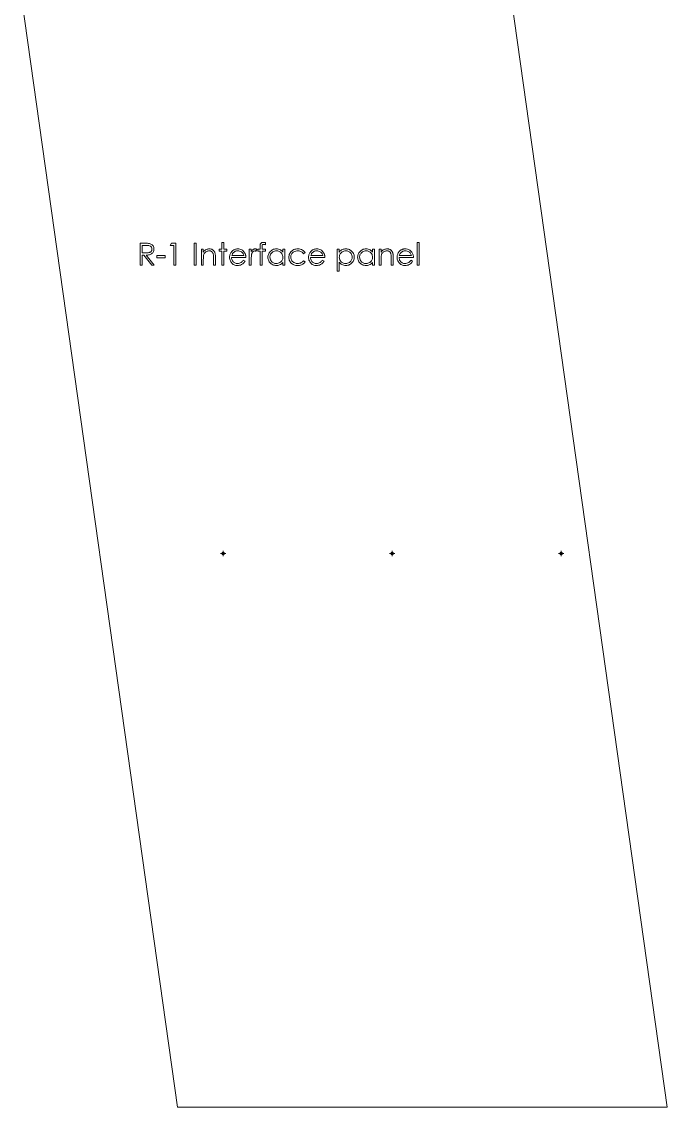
# Model space of a CAD drawing. Header units: inches. Extents: x -2039 to 487, y -866 to 2565.
# Drawn here: x -108.3 to -62.5, y 747.9 to 825.1 of the extents above; entities that cross this region are included whole.
import ezdxf

# ---------------------------------------------------------------- set-up
doc = ezdxf.new("R2010")
doc.units = ezdxf.units.IN
doc.header["$MEASUREMENT"] = 0

# ---------------------------------------------------------------- blocks, each defined once
blk = doc.blocks.new('SW_CENTERMARKSYMBOL_0')
at = {"color": 0, "linetype": 'Continuous', "lineweight": 0}
for p, q in [((-0.098, 0), (-0.192, 0)), ((0, 0), (-0.098, 0)), ((0, 0.098), (0, 0.192)), ((0, 0), (0, 0.098)), ((0, 0), (0, -0.098)), ((0, 0), (0.098, 0)), ((0.098, 0), (0.192, 0)), ((0, -0.098), (0, -0.192))]:
    blk.add_line(p, q, dxfattribs=at)
blk = doc.blocks.new('SW_CENTERMARKSYMBOL_1')
at = {"color": 0, "linetype": 'Continuous', "lineweight": 0}
for p, q in [((-0.098, 0), (-0.192, 0)), ((0, 0), (-0.098, 0)), ((0, 0.098), (0, 0.192)), ((0, 0), (0, 0.098)), ((0, 0), (0, -0.098)), ((0, 0), (0.098, 0)), ((0.098, 0), (0.192, 0)), ((0, -0.098), (0, -0.192))]:
    blk.add_line(p, q, dxfattribs=at)
blk = doc.blocks.new('SW_CENTERMARKSYMBOL_2')
at = {"color": 0, "linetype": 'Continuous', "lineweight": 0}
for p, q in [((-0.098, 0), (-0.192, 0)), ((0, 0), (-0.098, 0)), ((0, 0.098), (0, 0.192)), ((0, 0), (0, 0.098)), ((0, 0), (0, -0.098)), ((0, 0), (0.098, 0)), ((0.098, 0), (0.192, 0)), ((0, -0.098), (0, -0.192))]:
    blk.add_line(p, q, dxfattribs=at)

msp = doc.modelspace()

# ---------------------------------------------------------------- linework, layer by layer
at = {"color": 7, "linetype": 'Continuous', "lineweight": 15}
for p, q in [((-108.307, 826.627), (-97.243, 747.907)), ((-62.465, 747.907), (-73.528, 826.627)), ((-99.898, 809.311), (-99.585, 809.311)), ((-99.898, 807.748), (-99.898, 809.311)), ((-97.754, 809.15), (-97.663, 809.311)), ((-97.663, 809.311), (-97.374, 809.311)), ((-97.374, 809.311), (-97.374, 807.748)), ((-96.052, 809.311), (-95.911, 809.311)), ((-96.052, 807.748), (-96.052, 809.311)), ((-95.911, 809.311), (-95.911, 807.748)), ((-94.089, 809.351), (-93.948, 809.351)), ((-94.089, 808.89), (-94.089, 809.351)), ((-93.948, 809.351), (-93.948, 808.89)), ((-90.984, 809.341), (-90.984, 809.195)), ((-80.226, 809.351), (-80.086, 809.351)), ((-80.226, 807.748), (-80.226, 809.351)), ((-80.086, 809.351), (-80.086, 807.748)), ((-99.758, 809.15), (-99.758, 808.63)), ((-99.465, 809.15), (-99.758, 809.15)), ((-99.758, 808.63), (-99.472, 808.627)), ((-97.514, 809.15), (-97.754, 809.15)), ((-97.514, 807.748), (-97.514, 809.15)), ((-95.551, 808.89), (-95.411, 808.89)), ((-95.551, 807.748), (-95.551, 808.89)), ((-95.411, 808.89), (-95.411, 808.684)), ((-94.289, 808.75), (-94.289, 808.89)), ((-94.289, 808.89), (-94.089, 808.89)), ((-94.089, 808.75), (-94.289, 808.75)), ((-94.089, 807.748), (-94.089, 808.75)), ((-93.948, 808.89), (-93.748, 808.89)), ((-93.948, 808.75), (-93.948, 807.748)), ((-93.748, 808.75), (-93.948, 808.75)), ((-93.748, 808.89), (-93.748, 808.75)), ((-92.145, 808.89), (-92.005, 808.89)), ((-92.145, 807.748), (-92.145, 808.89)), ((-92.005, 808.89), (-92.005, 808.722)), ((-91.605, 808.871), (-91.682, 808.749)), ((-91.544, 808.89), (-91.384, 808.89)), ((-91.544, 808.75), (-91.544, 808.89)), ((-91.384, 808.75), (-91.544, 808.75)), ((-91.384, 808.89), (-91.384, 809.072)), ((-91.384, 807.748), (-91.384, 808.75)), ((-91.243, 808.75), (-91.244, 807.748)), ((-91.243, 809.048), (-91.243, 808.89)), ((-91.243, 808.89), (-91.004, 808.89)), ((-91.004, 808.75), (-91.243, 808.75)), ((-91.004, 808.89), (-91.004, 808.75)), ((-89.762, 808.89), (-89.621, 808.89)), ((-89.762, 808.679), (-89.762, 808.89)), ((-89.621, 808.89), (-89.621, 807.748)), ((-88.179, 808.642), (-88.296, 808.569)), ((-85.895, 808.89), (-85.755, 808.89)), ((-85.895, 807.327), (-85.895, 808.89)), ((-85.755, 808.89), (-85.755, 808.679)), ((-83.391, 808.89), (-83.251, 808.89)), ((-83.391, 808.679), (-83.391, 808.89)), ((-83.251, 808.89), (-83.251, 807.748)), ((-82.931, 808.89), (-82.79, 808.89)), ((-82.931, 807.748), (-82.931, 808.89)), ((-82.79, 808.89), (-82.79, 808.684)), ((-99.758, 807.748), (-99.898, 807.748)), ((-99.758, 808.469), (-99.758, 807.748)), ((-99.644, 808.469), (-99.758, 808.469)), ((-99.07, 807.748), (-99.644, 808.469)), ((-99.47, 808.469), (-98.896, 807.748)), ((-98.896, 807.748), (-99.07, 807.748)), ((-98.716, 808.429), (-98.115, 808.429)), ((-98.716, 808.269), (-98.716, 808.429)), ((-98.115, 808.269), (-98.716, 808.269)), ((-98.115, 808.429), (-98.115, 808.269)), ((-97.374, 807.748), (-97.514, 807.748)), ((-95.911, 807.748), (-96.052, 807.748)), ((-95.411, 807.748), (-95.551, 807.748)), ((-95.411, 808.161), (-95.411, 807.748)), ((-94.69, 807.748), (-94.69, 808.285)), ((-94.549, 807.748), (-94.69, 807.748)), ((-94.549, 808.331), (-94.549, 807.748)), ((-93.948, 807.748), (-94.089, 807.748)), ((-92.386, 808.289), (-93.407, 808.289)), ((-93.393, 808.429), (-92.526, 808.429)), ((-92.571, 808.109), (-92.446, 808.043)), ((-92.005, 807.748), (-92.145, 807.748)), ((-92.005, 808.132), (-92.005, 807.748)), ((-91.244, 807.748), (-91.384, 807.748)), ((-89.762, 807.748), (-89.762, 807.946)), ((-89.621, 807.748), (-89.762, 807.748)), ((-88.296, 808.069), (-88.179, 807.992)), ((-86.777, 808.289), (-87.798, 808.289)), ((-87.784, 808.429), (-86.917, 808.429)), ((-86.962, 808.109), (-86.837, 808.043)), ((-85.755, 807.955), (-85.755, 807.327)), ((-83.391, 807.748), (-83.391, 807.946)), ((-83.251, 807.748), (-83.391, 807.748)), ((-82.79, 807.748), (-82.931, 807.748)), ((-82.79, 808.161), (-82.79, 807.748)), ((-82.069, 807.748), (-82.069, 808.285)), ((-81.929, 807.748), (-82.069, 807.748)), ((-81.929, 808.331), (-81.929, 807.748)), ((-80.487, 808.289), (-81.508, 808.289)), ((-81.494, 808.429), (-80.627, 808.429)), ((-80.671, 808.109), (-80.547, 808.043)), ((-80.086, 807.748), (-80.226, 807.748)), ((-85.755, 807.327), (-85.895, 807.327)), ((-97.243, 747.907), (-62.465, 747.907))]:
    msp.add_line(p, q, dxfattribs=at)
for centre in [(-93.996, 787.267), (-81.996, 787.267), (-69.996, 787.267)]:
    msp.add_circle(centre, 0.094, dxfattribs=at)
for points, knots in [([(-99.585, 809.311), (-99.519, 809.311), (-99.4, 809.311), (-99.283, 809.296), (-99.231, 809.289)], [0, 0, 0, 0, 0.560242, 1, 1, 1, 1]), ([(-99.231, 809.289), (-99.198, 809.28), (-99.132, 809.26), (-99.047, 809.202), (-98.974, 809.12), (-98.924, 809.014), (-98.919, 808.933), (-98.916, 808.893)], [0, 0, 0, 0, 0.186818, 0.373528, 0.560287, 0.780019, 1, 1, 1, 1]), ([(-91.384, 809.072), (-91.384, 809.099), (-91.383, 809.153), (-91.373, 809.235), (-91.33, 809.312), (-91.25, 809.363), (-91.186, 809.368), (-91.154, 809.371)], [0, 0, 0, 0, 0.187489, 0.374736, 0.560714, 0.779929, 1, 1, 1, 1]), ([(-91.154, 809.371), (-91.122, 809.368), (-91.064, 809.364), (-91.008, 809.348), (-90.984, 809.341)], [0, 0, 0, 0, 0.559713, 1, 1, 1, 1]), ([(-99.472, 808.627), (-99.44, 808.628), (-99.378, 808.629), (-99.286, 808.638), (-99.203, 808.662), (-99.137, 808.704), (-99.092, 808.759), (-99.062, 808.823), (-99.058, 808.87), (-99.057, 808.893)], [0, 0, 0, 0, 0.166932, 0.333797, 0.500238, 0.625176, 0.750149, 0.875063, 1, 1, 1, 1]), ([(-98.916, 808.893), (-98.918, 808.856), (-98.923, 808.782), (-98.966, 808.677), (-99.035, 808.589), (-99.13, 808.526), (-99.239, 808.489), (-99.354, 808.472), (-99.432, 808.47), (-99.47, 808.469)], [0, 0, 0, 0, 0.139993, 0.279916, 0.419768, 0.559706, 0.706303, 0.853124, 1, 1, 1, 1]), ([(-99.057, 808.893), (-99.058, 808.916), (-99.062, 808.962), (-99.093, 809.024), (-99.137, 809.077), (-99.201, 809.12), (-99.283, 809.141), (-99.373, 809.149), (-99.434, 809.15), (-99.465, 809.15)], [0, 0, 0, 0, 0.124917, 0.249839, 0.374794, 0.499737, 0.666182, 0.83307, 1, 1, 1, 1]), ([(-95.411, 808.684), (-95.38, 808.721), (-95.319, 808.794), (-95.205, 808.865), (-95.088, 808.904), (-95.014, 808.908), (-94.976, 808.91)], [0, 0, 0, 0, 0.280103, 0.559778, 0.779866, 1, 1, 1, 1]), ([(-95.001, 808.77), (-95.034, 808.768), (-95.099, 808.763), (-95.192, 808.725), (-95.276, 808.662), (-95.35, 808.577), (-95.376, 808.504), (-95.389, 808.467)], [0, 0, 0, 0, 0.186702, 0.373404, 0.560215, 0.780127, 1, 1, 1, 1]), ([(-94.706, 808.545), (-94.713, 808.569), (-94.727, 808.618), (-94.768, 808.683), (-94.831, 808.735), (-94.911, 808.765), (-94.971, 808.768), (-95.001, 808.77)], [0, 0, 0, 0, 0.186824, 0.373541, 0.560087, 0.779896, 1, 1, 1, 1]), ([(-94.976, 808.91), (-94.938, 808.908), (-94.861, 808.903), (-94.754, 808.856), (-94.663, 808.784), (-94.597, 808.686), (-94.564, 808.571), (-94.551, 808.452), (-94.55, 808.371), (-94.549, 808.331)], [0, 0, 0, 0, 0.140014, 0.279926, 0.419846, 0.559714, 0.706244, 0.853095, 1, 1, 1, 1]), ([(-94.69, 808.285), (-94.689, 808.334), (-94.689, 808.421), (-94.701, 808.507), (-94.706, 808.545)], [0, 0, 0, 0, 0.560256, 1, 1, 1, 1]), ([(-93.548, 808.316), (-93.546, 808.354), (-93.542, 808.431), (-93.512, 808.534), (-93.469, 808.624), (-93.434, 808.673), (-93.416, 808.697)], [0, 0, 0, 0, 0.279972, 0.559867, 0.779917, 1, 1, 1, 1]), ([(-93.416, 808.697), (-93.384, 808.733), (-93.321, 808.805), (-93.202, 808.871), (-93.083, 808.905), (-93.008, 808.908), (-92.97, 808.91)], [0, 0, 0, 0, 0.279934, 0.559644, 0.779767, 1, 1, 1, 1]), ([(-93.257, 808.663), (-93.275, 808.645), (-93.311, 808.609), (-93.358, 808.529), (-93.38, 808.467), (-93.393, 808.429)], [0, 0, 0, 0, 0.27992, 0.559968, 1, 1, 1, 1]), ([(-92.963, 808.77), (-92.993, 808.768), (-93.052, 808.766), (-93.133, 808.741), (-93.202, 808.707), (-93.239, 808.677), (-93.257, 808.663)], [0, 0, 0, 0, 0.279967, 0.559815, 0.779884, 1, 1, 1, 1]), ([(-92.97, 808.91), (-92.92, 808.907), (-92.821, 808.901), (-92.69, 808.85), (-92.586, 808.775), (-92.535, 808.715), (-92.51, 808.685)], [0, 0, 0, 0, 0.279982, 0.559729, 0.779837, 1, 1, 1, 1]), ([(-92.526, 808.429), (-92.537, 808.465), (-92.558, 808.537), (-92.62, 808.633), (-92.714, 808.707), (-92.83, 808.759), (-92.919, 808.766), (-92.963, 808.77)], [0, 0, 0, 0, 0.186903, 0.373478, 0.560058, 0.780031, 1, 1, 1, 1]), ([(-92.51, 808.685), (-92.488, 808.652), (-92.444, 808.587), (-92.408, 808.482), (-92.389, 808.382), (-92.387, 808.32), (-92.386, 808.289)], [0, 0, 0, 0, 0.279845, 0.559743, 0.779846, 1, 1, 1, 1]), ([(-92.005, 808.722), (-91.987, 808.749), (-91.95, 808.803), (-91.881, 808.865), (-91.804, 808.903), (-91.752, 808.908), (-91.727, 808.91)], [0, 0, 0, 0, 0.280326, 0.560205, 0.780189, 1, 1, 1, 1]), ([(-91.98, 808.524), (-91.986, 808.488), (-91.999, 808.415), (-92.004, 808.284), (-92.005, 808.19), (-92.005, 808.132)], [0, 0, 0, 0, 0.279806, 0.559885, 1, 1, 1, 1]), ([(-91.753, 808.77), (-91.786, 808.763), (-91.853, 808.748), (-91.918, 808.676), (-91.958, 808.6), (-91.973, 808.549), (-91.98, 808.524)], [0, 0, 0, 0, 0.277918, 0.557931, 0.778866, 1, 1, 1, 1]), ([(-91.682, 808.749), (-91.694, 808.755), (-91.717, 808.766), (-91.742, 808.769), (-91.753, 808.77)], [0, 0, 0, 0, 0.560398, 1, 1, 1, 1]), ([(-91.727, 808.91), (-91.702, 808.907), (-91.659, 808.902), (-91.621, 808.88), (-91.605, 808.871)], [0, 0, 0, 0, 0.559238, 1, 1, 1, 1]), ([(-91.126, 809.23), (-91.147, 809.229), (-91.18, 809.226), (-91.216, 809.202), (-91.243, 809.168), (-91.242, 809.112), (-91.243, 809.069), (-91.243, 809.048)], [0, 0, 0, 0, 0.249297, 0.374518, 0.498866, 0.748979, 1, 1, 1, 1]), ([(-90.984, 809.195), (-91.009, 809.206), (-91.055, 809.224), (-91.104, 809.229), (-91.126, 809.23)], [0, 0, 0, 0, 0.56025, 1, 1, 1, 1]), ([(-90.823, 808.322), (-90.821, 808.366), (-90.816, 808.453), (-90.771, 808.577), (-90.7, 808.688), (-90.605, 808.782), (-90.491, 808.856), (-90.361, 808.903), (-90.269, 808.907), (-90.224, 808.91)], [0, 0, 0, 0, 0.140023, 0.279973, 0.419967, 0.560026, 0.706665, 0.853294, 1, 1, 1, 1]), ([(-90.222, 808.77), (-90.266, 808.766), (-90.355, 808.76), (-90.479, 808.703), (-90.574, 808.62), (-90.637, 808.524), (-90.676, 808.426), (-90.681, 808.356), (-90.683, 808.321)], [0, 0, 0, 0, 0.186618, 0.373213, 0.559714, 0.706517, 0.853293, 1, 1, 1, 1]), ([(-90.224, 808.91), (-90.173, 808.907), (-90.073, 808.901), (-89.941, 808.849), (-89.836, 808.771), (-89.786, 808.71), (-89.762, 808.679)], [0, 0, 0, 0, 0.279981, 0.559749, 0.77981, 1, 1, 1, 1]), ([(-89.762, 808.317), (-89.765, 808.361), (-89.771, 808.451), (-89.831, 808.575), (-89.917, 808.667), (-90.015, 808.73), (-90.116, 808.764), (-90.186, 808.768), (-90.222, 808.77)], [0, 0, 0, 0, 0.18666, 0.373089, 0.55969, 0.706422, 0.853158, 1, 1, 1, 1]), ([(-89.341, 808.31), (-89.338, 808.355), (-89.332, 808.447), (-89.283, 808.576), (-89.209, 808.692), (-89.107, 808.788), (-88.983, 808.859), (-88.845, 808.903), (-88.75, 808.908), (-88.702, 808.91)], [0, 0, 0, 0, 0.139979, 0.27996, 0.419944, 0.559901, 0.70657, 0.853255, 1, 1, 1, 1]), ([(-88.712, 808.77), (-88.758, 808.767), (-88.85, 808.762), (-88.98, 808.709), (-89.081, 808.628), (-89.152, 808.533), (-89.194, 808.431), (-89.198, 808.358), (-89.201, 808.322)], [0, 0, 0, 0, 0.186752, 0.373268, 0.559832, 0.706581, 0.85324, 1, 1, 1, 1]), ([(-88.296, 808.569), (-88.326, 808.603), (-88.385, 808.671), (-88.495, 808.733), (-88.607, 808.765), (-88.677, 808.768), (-88.712, 808.77)], [0, 0, 0, 0, 0.27991, 0.559609, 0.779774, 1, 1, 1, 1]), ([(-88.702, 808.91), (-88.644, 808.906), (-88.53, 808.898), (-88.379, 808.839), (-88.256, 808.754), (-88.205, 808.68), (-88.179, 808.642)], [0, 0, 0, 0, 0.280063, 0.560129, 0.780066, 1, 1, 1, 1]), ([(-87.939, 808.316), (-87.937, 808.354), (-87.933, 808.431), (-87.903, 808.534), (-87.86, 808.624), (-87.825, 808.673), (-87.807, 808.697)], [0, 0, 0, 0, 0.279971, 0.559866, 0.779915, 1, 1, 1, 1]), ([(-87.807, 808.697), (-87.775, 808.733), (-87.712, 808.805), (-87.593, 808.871), (-87.474, 808.905), (-87.399, 808.908), (-87.361, 808.91)], [0, 0, 0, 0, 0.279934, 0.559644, 0.779767, 1, 1, 1, 1]), ([(-87.648, 808.663), (-87.666, 808.645), (-87.702, 808.609), (-87.749, 808.529), (-87.771, 808.467), (-87.784, 808.429)], [0, 0, 0, 0, 0.279925, 0.559973, 1, 1, 1, 1]), ([(-87.354, 808.77), (-87.384, 808.768), (-87.443, 808.766), (-87.524, 808.741), (-87.593, 808.707), (-87.63, 808.677), (-87.648, 808.663)], [0, 0, 0, 0, 0.279962, 0.559812, 0.779883, 1, 1, 1, 1]), ([(-87.361, 808.91), (-87.311, 808.907), (-87.212, 808.901), (-87.081, 808.85), (-86.977, 808.775), (-86.926, 808.715), (-86.901, 808.685)], [0, 0, 0, 0, 0.279982, 0.559729, 0.779833, 1, 1, 1, 1]), ([(-86.917, 808.429), (-86.928, 808.465), (-86.949, 808.537), (-87.011, 808.633), (-87.105, 808.707), (-87.221, 808.759), (-87.31, 808.766), (-87.354, 808.77)], [0, 0, 0, 0, 0.186904, 0.373476, 0.560059, 0.780027, 1, 1, 1, 1]), ([(-86.901, 808.685), (-86.879, 808.652), (-86.835, 808.587), (-86.799, 808.482), (-86.78, 808.382), (-86.778, 808.32), (-86.777, 808.289)], [0, 0, 0, 0, 0.279842, 0.559743, 0.779846, 1, 1, 1, 1]), ([(-85.755, 808.679), (-85.723, 808.718), (-85.659, 808.795), (-85.537, 808.867), (-85.412, 808.905), (-85.333, 808.908), (-85.294, 808.91)], [0, 0, 0, 0, 0.280016, 0.559588, 0.779761, 1, 1, 1, 1]), ([(-85.295, 808.77), (-85.34, 808.767), (-85.43, 808.761), (-85.554, 808.703), (-85.649, 808.62), (-85.714, 808.523), (-85.749, 808.422), (-85.753, 808.352), (-85.755, 808.317)], [0, 0, 0, 0, 0.186649, 0.373139, 0.559728, 0.706467, 0.853168, 1, 1, 1, 1]), ([(-84.834, 808.321), (-84.838, 808.365), (-84.846, 808.454), (-84.908, 808.575), (-84.992, 808.668), (-85.09, 808.728), (-85.19, 808.764), (-85.26, 808.768), (-85.295, 808.77)], [0, 0, 0, 0, 0.186487, 0.373077, 0.559585, 0.706358, 0.853167, 1, 1, 1, 1]), ([(-85.294, 808.91), (-85.25, 808.908), (-85.163, 808.903), (-85.038, 808.861), (-84.926, 808.792), (-84.828, 808.701), (-84.751, 808.589), (-84.702, 808.459), (-84.696, 808.368), (-84.694, 808.322)], [0, 0, 0, 0, 0.140066, 0.280056, 0.420047, 0.560105, 0.706753, 0.853336, 1, 1, 1, 1]), ([(-84.453, 808.322), (-84.451, 808.366), (-84.446, 808.453), (-84.401, 808.577), (-84.329, 808.688), (-84.235, 808.782), (-84.121, 808.856), (-83.99, 808.903), (-83.899, 808.907), (-83.853, 808.91)], [0, 0, 0, 0, 0.140023, 0.279973, 0.419967, 0.560026, 0.706665, 0.853294, 1, 1, 1, 1]), ([(-83.852, 808.77), (-83.896, 808.766), (-83.985, 808.76), (-84.109, 808.703), (-84.203, 808.62), (-84.266, 808.524), (-84.306, 808.426), (-84.311, 808.356), (-84.313, 808.321)], [0, 0, 0, 0, 0.186618, 0.373213, 0.559714, 0.706517, 0.853293, 1, 1, 1, 1]), ([(-83.853, 808.91), (-83.803, 808.907), (-83.703, 808.901), (-83.57, 808.849), (-83.465, 808.771), (-83.416, 808.71), (-83.391, 808.679)], [0, 0, 0, 0, 0.279981, 0.559749, 0.77981, 1, 1, 1, 1]), ([(-83.391, 808.317), (-83.395, 808.361), (-83.401, 808.451), (-83.461, 808.575), (-83.547, 808.667), (-83.645, 808.73), (-83.746, 808.764), (-83.816, 808.768), (-83.852, 808.77)], [0, 0, 0, 0, 0.18666, 0.373089, 0.559693, 0.706422, 0.853161, 1, 1, 1, 1]), ([(-82.79, 808.684), (-82.76, 808.721), (-82.699, 808.794), (-82.585, 808.865), (-82.468, 808.904), (-82.393, 808.908), (-82.356, 808.91)], [0, 0, 0, 0, 0.2801, 0.559779, 0.779866, 1, 1, 1, 1]), ([(-82.38, 808.77), (-82.413, 808.768), (-82.479, 808.763), (-82.572, 808.725), (-82.656, 808.662), (-82.73, 808.577), (-82.756, 808.504), (-82.769, 808.467)], [0, 0, 0, 0, 0.186702, 0.373404, 0.560215, 0.780127, 1, 1, 1, 1]), ([(-82.086, 808.545), (-82.093, 808.569), (-82.106, 808.618), (-82.148, 808.683), (-82.21, 808.735), (-82.291, 808.765), (-82.351, 808.768), (-82.38, 808.77)], [0, 0, 0, 0, 0.186825, 0.37354, 0.560087, 0.779896, 1, 1, 1, 1]), ([(-82.356, 808.91), (-82.335, 808.909), (-82.294, 808.908), (-82.233, 808.896), (-82.177, 808.875), (-82.125, 808.847), (-82.078, 808.812), (-82.037, 808.771), (-82.003, 808.724), (-81.98, 808.68), (-81.965, 808.641), (-81.955, 808.608), (-81.947, 808.571), (-81.94, 808.531), (-81.936, 808.486), (-81.932, 808.438), (-81.929, 808.386), (-81.929, 808.35), (-81.929, 808.331)], [0.0000008, 0.0000008, 0.0000008, 0.0000008, 0.0772404, 0.1511781, 0.223488, 0.2955426, 0.3669763, 0.4371305, 0.5070436, 0.5785597, 0.6166135, 0.6587562, 0.7044912, 0.7548031, 0.8093316, 0.8682745, 0.9320729, 0.999999, 0.999999, 0.999999, 0.999999]), ([(-82.069, 808.285), (-82.069, 808.334), (-82.068, 808.421), (-82.081, 808.507), (-82.086, 808.545)], [0, 0, 0, 0, 0.560256, 1, 1, 1, 1]), ([(-81.649, 808.316), (-81.647, 808.354), (-81.643, 808.431), (-81.613, 808.534), (-81.57, 808.624), (-81.535, 808.673), (-81.517, 808.697)], [0, 0, 0, 0, 0.279971, 0.559866, 0.779916, 1, 1, 1, 1]), ([(-81.517, 808.697), (-81.503, 808.714), (-81.475, 808.747), (-81.428, 808.791), (-81.377, 808.828), (-81.323, 808.858), (-81.265, 808.881), (-81.203, 808.898), (-81.138, 808.908), (-81.094, 808.909), (-81.071, 808.91)], [0, 0, 0, 0, 0.128835, 0.253589, 0.374643, 0.49534, 0.616325, 0.739759, 0.866842, 1, 1, 1, 1]), ([(-81.358, 808.663), (-81.376, 808.645), (-81.412, 808.609), (-81.459, 808.529), (-81.481, 808.467), (-81.494, 808.429)], [0, 0, 0, 0, 0.279922, 0.559969, 1, 1, 1, 1]), ([(-81.064, 808.77), (-81.094, 808.768), (-81.153, 808.766), (-81.234, 808.741), (-81.303, 808.707), (-81.34, 808.677), (-81.358, 808.663)], [0, 0, 0, 0, 0.279967, 0.559811, 0.779884, 1, 1, 1, 1]), ([(-81.071, 808.91), (-81.021, 808.907), (-80.922, 808.901), (-80.791, 808.85), (-80.687, 808.775), (-80.636, 808.715), (-80.611, 808.685)], [0, 0, 0, 0, 0.279984, 0.559729, 0.779835, 1, 1, 1, 1]), ([(-80.627, 808.429), (-80.638, 808.465), (-80.659, 808.537), (-80.721, 808.633), (-80.815, 808.707), (-80.931, 808.759), (-81.02, 808.766), (-81.064, 808.77)], [0, 0, 0, 0, 0.186904, 0.373477, 0.560058, 0.780031, 1, 1, 1, 1]), ([(-80.611, 808.685), (-80.589, 808.652), (-80.545, 808.587), (-80.509, 808.482), (-80.49, 808.382), (-80.488, 808.32), (-80.487, 808.289)], [0, 0, 0, 0, 0.279844, 0.559743, 0.779846, 1, 1, 1, 1]), ([(-95.389, 808.467), (-95.394, 808.439), (-95.404, 808.383), (-95.409, 808.28), (-95.41, 808.206), (-95.411, 808.161)], [0, 0, 0, 0, 0.279874, 0.559923, 1, 1, 1, 1]), ([(-92.973, 807.728), (-93.016, 807.73), (-93.102, 807.734), (-93.226, 807.773), (-93.337, 807.841), (-93.425, 807.939), (-93.494, 808.052), (-93.54, 808.181), (-93.545, 808.271), (-93.548, 808.316)], [0, 0, 0, 0, 0.140084, 0.280055, 0.419975, 0.559949, 0.706628, 0.853299, 1, 1, 1, 1]), ([(-93.407, 808.289), (-93.404, 808.248), (-93.397, 808.166), (-93.346, 808.051), (-93.269, 807.965), (-93.18, 807.906), (-93.088, 807.874), (-93.023, 807.87), (-92.991, 807.868)], [0, 0, 0, 0, 0.186725, 0.373252, 0.559776, 0.70649, 0.853188, 1, 1, 1, 1]), ([(-92.991, 807.868), (-92.944, 807.872), (-92.849, 807.88), (-92.725, 807.934), (-92.634, 808.017), (-92.592, 808.078), (-92.571, 808.109)], [0, 0, 0, 0, 0.279906, 0.559702, 0.779539, 1, 1, 1, 1]), ([(-92.446, 808.043), (-92.466, 808.008), (-92.507, 807.939), (-92.593, 807.851), (-92.701, 807.781), (-92.83, 807.735), (-92.926, 807.73), (-92.973, 807.728)], [0, 0, 0, 0, 0.186832, 0.373459, 0.560133, 0.779939, 1, 1, 1, 1]), ([(-90.228, 807.728), (-90.272, 807.731), (-90.359, 807.735), (-90.485, 807.778), (-90.596, 807.848), (-90.692, 807.941), (-90.768, 808.054), (-90.816, 808.185), (-90.821, 808.276), (-90.823, 808.322)], [0, 0, 0, 0, 0.140048, 0.280011, 0.420025, 0.560099, 0.706721, 0.853302, 1, 1, 1, 1]), ([(-90.683, 808.321), (-90.679, 808.276), (-90.671, 808.187), (-90.608, 808.066), (-90.525, 807.973), (-90.428, 807.912), (-90.328, 807.875), (-90.258, 807.871), (-90.223, 807.868)], [0, 0, 0, 0, 0.1865, 0.373091, 0.559635, 0.70645, 0.853232, 1, 1, 1, 1]), ([(-89.762, 807.946), (-89.796, 807.909), (-89.864, 807.836), (-89.987, 807.769), (-90.111, 807.733), (-90.189, 807.73), (-90.228, 807.728)], [0, 0, 0, 0, 0.279991, 0.559724, 0.779868, 1, 1, 1, 1]), ([(-90.223, 807.868), (-90.178, 807.872), (-90.089, 807.879), (-89.965, 807.935), (-89.868, 808.014), (-89.804, 808.111), (-89.767, 808.211), (-89.764, 808.281), (-89.762, 808.317)], [0, 0, 0, 0, 0.186632, 0.373257, 0.559687, 0.706427, 0.853187, 1, 1, 1, 1]), ([(-88.713, 807.728), (-88.758, 807.73), (-88.847, 807.734), (-88.977, 807.771), (-89.095, 807.835), (-89.197, 807.926), (-89.279, 808.037), (-89.332, 808.169), (-89.338, 808.263), (-89.341, 808.31)], [0, 0, 0, 0, 0.140089, 0.280121, 0.420119, 0.560174, 0.706805, 0.853353, 1, 1, 1, 1]), ([(-89.201, 808.322), (-89.196, 808.276), (-89.188, 808.183), (-89.121, 808.058), (-89.03, 807.964), (-88.926, 807.906), (-88.82, 807.873), (-88.748, 807.87), (-88.711, 807.868)], [0, 0, 0, 0, 0.186465, 0.37299, 0.559474, 0.706285, 0.853116, 1, 1, 1, 1]), ([(-88.179, 807.992), (-88.202, 807.961), (-88.248, 807.898), (-88.341, 807.826), (-88.45, 807.77), (-88.577, 807.734), (-88.668, 807.73), (-88.713, 807.728)], [0, 0, 0, 0, 0.186622, 0.373253, 0.559948, 0.779911, 1, 1, 1, 1]), ([(-88.711, 807.868), (-88.667, 807.871), (-88.577, 807.876), (-88.46, 807.923), (-88.366, 807.99), (-88.32, 808.042), (-88.296, 808.069)], [0, 0, 0, 0, 0.279951, 0.559717, 0.779839, 1, 1, 1, 1]), ([(-87.364, 807.728), (-87.407, 807.73), (-87.493, 807.734), (-87.617, 807.773), (-87.728, 807.841), (-87.816, 807.939), (-87.885, 808.052), (-87.931, 808.181), (-87.936, 808.271), (-87.939, 808.316)], [0, 0, 0, 0, 0.140085, 0.280056, 0.419973, 0.55995, 0.706628, 0.853298, 1, 1, 1, 1]), ([(-87.798, 808.289), (-87.795, 808.248), (-87.789, 808.166), (-87.737, 808.051), (-87.66, 807.965), (-87.571, 807.906), (-87.479, 807.874), (-87.414, 807.87), (-87.382, 807.868)], [0, 0, 0, 0, 0.186724, 0.37325, 0.559774, 0.706487, 0.853185, 1, 1, 1, 1]), ([(-87.382, 807.868), (-87.335, 807.872), (-87.24, 807.88), (-87.116, 807.934), (-87.025, 808.017), (-86.983, 808.078), (-86.962, 808.109)], [0, 0, 0, 0, 0.279901, 0.559698, 0.779538, 1, 1, 1, 1]), ([(-86.837, 808.043), (-86.857, 808.008), (-86.899, 807.939), (-86.984, 807.851), (-87.092, 807.781), (-87.221, 807.735), (-87.317, 807.73), (-87.364, 807.728)], [0, 0, 0, 0, 0.186832, 0.37346, 0.560131, 0.779936, 1, 1, 1, 1]), ([(-85.755, 808.317), (-85.752, 808.272), (-85.746, 808.182), (-85.686, 808.059), (-85.598, 807.968), (-85.499, 807.91), (-85.398, 807.875), (-85.328, 807.87), (-85.293, 807.868)], [0, 0, 0, 0, 0.186629, 0.373069, 0.55951, 0.70635, 0.853178, 1, 1, 1, 1]), ([(-85.289, 807.728), (-85.34, 807.731), (-85.44, 807.738), (-85.57, 807.793), (-85.676, 807.867), (-85.729, 807.926), (-85.755, 807.955)], [0, 0, 0, 0, 0.279892, 0.55961, 0.779759, 1, 1, 1, 1]), ([(-85.293, 807.868), (-85.248, 807.872), (-85.159, 807.879), (-85.037, 807.938), (-84.943, 808.021), (-84.881, 808.118), (-84.841, 808.216), (-84.836, 808.286), (-84.834, 808.321)], [0, 0, 0, 0, 0.186578, 0.373122, 0.559613, 0.706423, 0.853222, 1, 1, 1, 1]), ([(-84.694, 808.322), (-84.696, 808.278), (-84.701, 808.191), (-84.744, 808.066), (-84.814, 807.954), (-84.908, 807.859), (-85.021, 807.783), (-85.152, 807.736), (-85.244, 807.731), (-85.289, 807.728)], [0, 0, 0, 0, 0.140052, 0.280014, 0.420006, 0.560077, 0.706723, 0.853307, 1, 1, 1, 1]), ([(-83.858, 807.728), (-83.902, 807.731), (-83.989, 807.735), (-84.114, 807.778), (-84.226, 807.848), (-84.322, 807.941), (-84.398, 808.054), (-84.445, 808.185), (-84.451, 808.276), (-84.453, 808.322)], [0, 0, 0, 0, 0.140048, 0.280011, 0.420025, 0.560099, 0.706721, 0.853302, 1, 1, 1, 1]), ([(-84.313, 808.321), (-84.309, 808.276), (-84.301, 808.187), (-84.238, 808.066), (-84.155, 807.973), (-84.057, 807.912), (-83.958, 807.875), (-83.888, 807.871), (-83.853, 807.868)], [0, 0, 0, 0, 0.1865, 0.373091, 0.559635, 0.70645, 0.853232, 1, 1, 1, 1]), ([(-83.391, 807.946), (-83.425, 807.909), (-83.493, 807.836), (-83.617, 807.769), (-83.74, 807.733), (-83.819, 807.73), (-83.858, 807.728)], [0, 0, 0, 0, 0.279991, 0.559724, 0.779868, 1, 1, 1, 1]), ([(-83.853, 807.868), (-83.808, 807.872), (-83.719, 807.879), (-83.595, 807.935), (-83.497, 808.014), (-83.434, 808.111), (-83.397, 808.211), (-83.393, 808.281), (-83.391, 808.317)], [0, 0, 0, 0, 0.186632, 0.373257, 0.559685, 0.706427, 0.853187, 1, 1, 1, 1]), ([(-82.769, 808.467), (-82.774, 808.439), (-82.784, 808.383), (-82.789, 808.28), (-82.79, 808.206), (-82.79, 808.161)], [0, 0, 0, 0, 0.279874, 0.559923, 1, 1, 1, 1]), ([(-81.074, 807.728), (-81.117, 807.73), (-81.203, 807.734), (-81.327, 807.773), (-81.438, 807.841), (-81.526, 807.939), (-81.595, 808.052), (-81.641, 808.181), (-81.646, 808.271), (-81.649, 808.316)], [0, 0, 0, 0, 0.140085, 0.280056, 0.419974, 0.55995, 0.706628, 0.853299, 1, 1, 1, 1]), ([(-81.508, 808.289), (-81.505, 808.248), (-81.498, 808.166), (-81.447, 808.051), (-81.37, 807.965), (-81.281, 807.906), (-81.189, 807.874), (-81.124, 807.87), (-81.092, 807.868)], [0, 0, 0, 0, 0.186724, 0.373251, 0.559776, 0.706489, 0.853187, 1, 1, 1, 1]), ([(-81.092, 807.868), (-81.045, 807.872), (-80.95, 807.88), (-80.826, 807.934), (-80.735, 808.017), (-80.693, 808.078), (-80.671, 808.109)], [0, 0, 0, 0, 0.279902, 0.559699, 0.779538, 1, 1, 1, 1]), ([(-80.547, 808.043), (-80.567, 808.008), (-80.608, 807.939), (-80.694, 807.851), (-80.802, 807.781), (-80.931, 807.735), (-81.027, 807.73), (-81.074, 807.728)], [0, 0, 0, 0, 0.186832, 0.373461, 0.560133, 0.779939, 1, 1, 1, 1])]:
    msp.add_open_spline(points, degree=3, knots=knots, dxfattribs=at)

# ---------------------------------------------------------------- block references
at = {"color": 7, "linetype": 'Continuous', "lineweight": 0}
for name, p in [('SW_CENTERMARKSYMBOL_2', (-93.996, 787.267)), ('SW_CENTERMARKSYMBOL_1', (-81.996, 787.267)), ('SW_CENTERMARKSYMBOL_0', (-69.996, 787.267))]:
    msp.add_blockref(name, p, dxfattribs=at)

doc.saveas('drawing.dxf')
